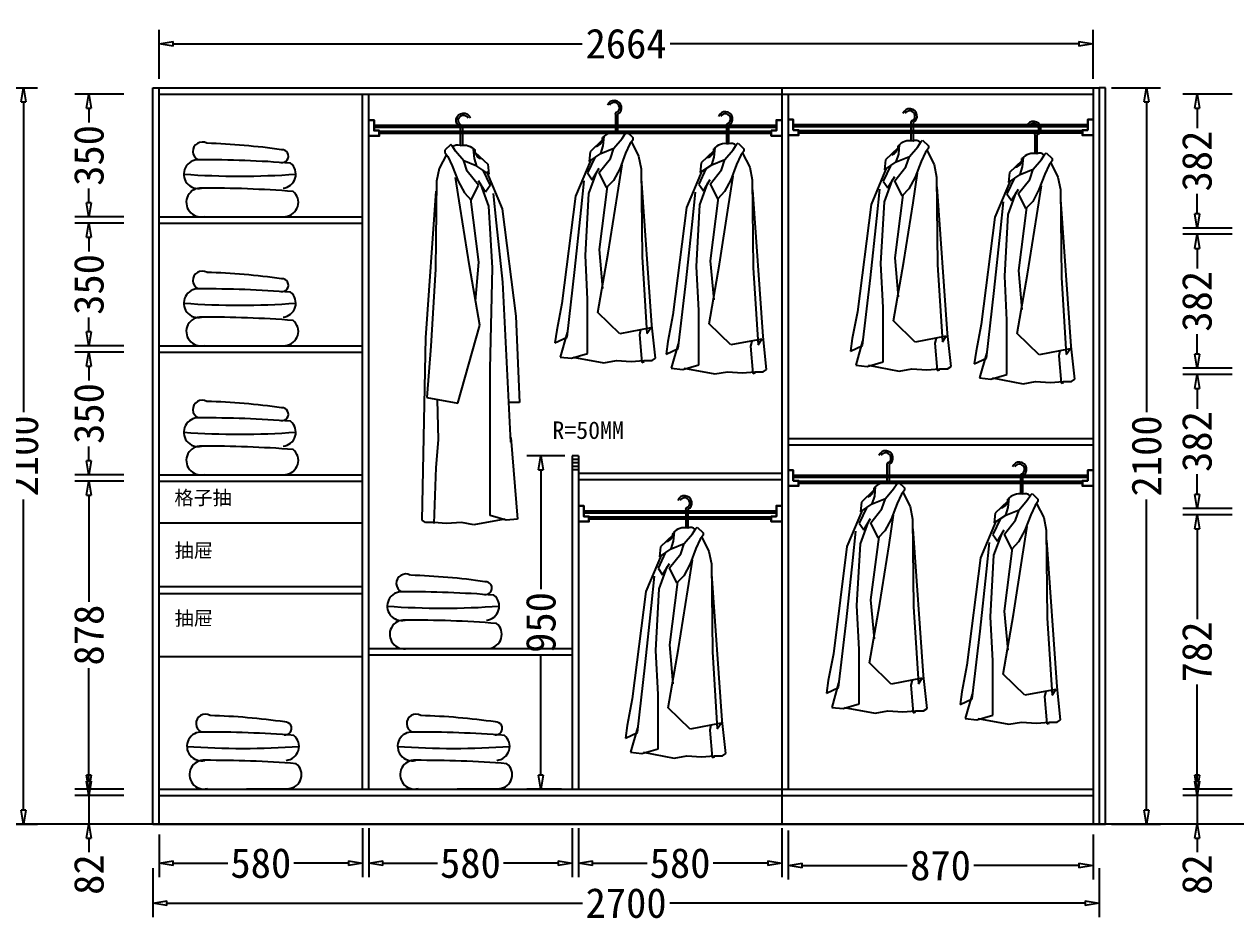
# Model space of a CAD drawing. Header units: millimetres. Extents: x 304407 to 361076, y -1262425 to -1203358.
# Drawn here: x 312263 to 315719, y -1245806 to -1243244 of the extents above; entities that cross this region are included whole.
import ezdxf

# ---------------------------------------------------------------- set-up
doc = ezdxf.new("R2010")
doc.units = ezdxf.units.MM
doc.header["$LTSCALE"] = 20
doc.layers.get('Defpoints').update_dxf_attribs({"color": 250})
for name, color, linetype in [('8', 8, 'Continuous'), ('LAYER10', 11, 'Continuous'), ('LAYER8', 11, 'Continuous'), ('图层3', 4, 'Continuous'), ('墙体', 40, 'Continuous')]:
    doc.layers.add(name, color=color, linetype=linetype)
doc.styles.get("Standard").update_dxf_attribs({"font": 'SimSun.ttf', "height": 85})
doc.styles.add('text', font='SimSun.ttf', dxfattribs={"height": 85})
doc.dimstyles.new('周文晶', dxfattribs={"dimtxt": 70, "dimasz": 40, "dimexe": 40, "dimexo": 30, "dimgap": 10, "dimtad": 0, "dimdec": 0, "dimtxsty": 'Standard', "dimblk": 'CLOSEDBLANK', "dimcen": 200, "dimclrd": 256, "dimclre": 256, "dimadec": 0, "dimazin": 0, "dimtfac": 1, "dimtdec": 0, "dimtmove": 0, "dimatfit": 3, "dimldrblk": 'CLOSEDBLANK', "dimfxl": 100, "dimfxlon": 1, "dimarcsym": 0})

# ---------------------------------------------------------------- blocks, each defined once
blk = doc.blocks.new('_ClosedBlank')
at = {"color": 0, "linetype": 'ByBlock', "lineweight": -2}
for p, q in [((-1, 0.167), (0, 0)), ((-1, 0.167), (-1, -0.167)), ((0, 0), (-1, -0.167))]:
    blk.add_line(p, q, dxfattribs=at)
blk = doc.blocks.new('*D1785')
at = {"lineweight": -2, "transparency": 16777216}
for p, q in [((312160.9, -1243424.8), (312300.9, -1243424.8)), ((312260.9, -1243464.8), (312260.9, -1244350)), ((312260.9, -1245484.8), (312260.9, -1244599.5)), ((312160.9, -1245524.8), (312300.9, -1245524.8))]:
    blk.add_line(p, q, dxfattribs=at)
at = {"layer": 'Defpoints', "color": 0, "transparency": 16777216}
for p in [(312126, -1243424.8), (312260.9, -1243424.8), (312126, -1245524.8)]:
    blk.add_point(p, dxfattribs=at)
at = {"lineweight": -2, "transparency": 16777216, "xscale": 40, "yscale": 40, "zscale": 40}
for p, rotation in [((312260.9, -1243424.8), 90), ((312260.9, -1245524.8), 270)]:
    blk.add_blockref('_ClosedBlank', p, dxfattribs=dict(at, rotation=rotation))
at = {"color": 0, "transparency": 16777216, "insert": (312260.9, -1244474.8), "char_height": 85, "attachment_point": 5, "rotation": 90}
blk.add_mtext('2100', dxfattribs=at)
blk = doc.blocks.new('*D1794')
at = {"lineweight": -2, "transparency": 16777216}
for p, q in [((315608.7, -1245402.8), (315608.7, -1245362.8)), ((315708.7, -1245442.8), (315568.7, -1245442.8)), ((315608.7, -1245442.8), (315608.7, -1245524.8)), ((315708.7, -1245524.8), (315568.7, -1245524.8)), ((315608.7, -1245564.8), (315608.7, -1245604.8))]:
    blk.add_line(p, q, dxfattribs=at)
at = {"layer": 'Defpoints', "color": 0, "transparency": 16777216}
for p in [(315608.7, -1245442.8), (315808.9, -1245442.8), (315790.9, -1245524.8)]:
    blk.add_point(p, dxfattribs=at)
at = {"lineweight": -2, "transparency": 16777216, "xscale": 40, "yscale": 40, "zscale": 40}
for p, rotation in [((315608.7, -1245442.8), 270), ((315608.7, -1245524.8), 90)]:
    blk.add_blockref('_ClosedBlank', p, dxfattribs=dict(at, rotation=rotation))
at = {"color": 0, "transparency": 16777216, "insert": (315608.7, -1245668.8), "char_height": 85, "attachment_point": 5, "rotation": 90}
blk.add_mtext('82', dxfattribs=at)
blk = doc.blocks.new('*D1795')
at = {"lineweight": -2, "transparency": 16777216}
for p, q in [((315708.7, -1244642.8), (315568.7, -1244642.8)), ((315608.7, -1244682.8), (315608.7, -1244940.7)), ((315608.7, -1245384.8), (315608.7, -1245126.9)), ((315708.7, -1245424.8), (315568.7, -1245424.8))]:
    blk.add_line(p, q, dxfattribs=at)
at = {"layer": 'Defpoints', "color": 0, "transparency": 16777216}
for p in [(315608.7, -1244642.8), (315808.9, -1244642.8), (315808.9, -1245424.8)]:
    blk.add_point(p, dxfattribs=at)
at = {"lineweight": -2, "transparency": 16777216, "xscale": 40, "yscale": 40, "zscale": 40}
for p, rotation in [((315608.7, -1244642.8), 90), ((315608.7, -1245424.8), 270)]:
    blk.add_blockref('_ClosedBlank', p, dxfattribs=dict(at, rotation=rotation))
at = {"color": 0, "transparency": 16777216, "insert": (315608.7, -1245033.8), "char_height": 85, "attachment_point": 5, "rotation": 90}
blk.add_mtext('782', dxfattribs=at)
blk = doc.blocks.new('*D1796')
at = {"lineweight": -2, "transparency": 16777216}
for p, q in [((315708.7, -1244242.8), (315568.7, -1244242.8)), ((315608.7, -1244282.8), (315608.7, -1244340.4)), ((315608.7, -1244584.8), (315608.7, -1244527.1)), ((315708.7, -1244624.8), (315568.7, -1244624.8))]:
    blk.add_line(p, q, dxfattribs=at)
at = {"layer": 'Defpoints', "color": 0, "transparency": 16777216}
for p in [(315608.7, -1244242.8), (315808.9, -1244242.8), (315808.9, -1244624.8)]:
    blk.add_point(p, dxfattribs=at)
at = {"lineweight": -2, "transparency": 16777216, "xscale": 40, "yscale": 40, "zscale": 40}
for p, rotation in [((315608.7, -1244242.8), 90), ((315608.7, -1244624.8), 270)]:
    blk.add_blockref('_ClosedBlank', p, dxfattribs=dict(at, rotation=rotation))
at = {"color": 0, "transparency": 16777216, "insert": (315608.7, -1244433.8), "char_height": 85, "attachment_point": 5, "rotation": 90}
blk.add_mtext('382', dxfattribs=at)
blk = doc.blocks.new('*D1797')
at = {"lineweight": -2, "transparency": 16777216}
for p, q in [((315708.7, -1243842.8), (315568.7, -1243842.8)), ((315608.7, -1243882.8), (315608.7, -1243940.4)), ((315608.7, -1244184.8), (315608.7, -1244127.1)), ((315708.7, -1244224.8), (315568.7, -1244224.8))]:
    blk.add_line(p, q, dxfattribs=at)
at = {"layer": 'Defpoints', "color": 0, "transparency": 16777216}
for p in [(315608.7, -1243842.8), (315808.9, -1243842.8), (315808.9, -1244224.8)]:
    blk.add_point(p, dxfattribs=at)
at = {"lineweight": -2, "transparency": 16777216, "xscale": 40, "yscale": 40, "zscale": 40}
for p, rotation in [((315608.7, -1243842.8), 90), ((315608.7, -1244224.8), 270)]:
    blk.add_blockref('_ClosedBlank', p, dxfattribs=dict(at, rotation=rotation))
at = {"color": 0, "transparency": 16777216, "insert": (315608.7, -1244033.8), "char_height": 85, "attachment_point": 5, "rotation": 90}
blk.add_mtext('382', dxfattribs=at)
blk = doc.blocks.new('*D1798')
at = {"lineweight": -2, "transparency": 16777216}
for p, q in [((315708.7, -1243442.8), (315568.7, -1243442.8)), ((315608.7, -1243482.8), (315608.7, -1243540.4)), ((315608.7, -1243784.8), (315608.7, -1243727.1)), ((315708.7, -1243824.8), (315568.7, -1243824.8))]:
    blk.add_line(p, q, dxfattribs=at)
at = {"layer": 'Defpoints', "color": 0, "transparency": 16777216}
for p in [(315608.7, -1243442.8), (315808.9, -1243442.8), (315808.9, -1243824.8)]:
    blk.add_point(p, dxfattribs=at)
at = {"lineweight": -2, "transparency": 16777216, "xscale": 40, "yscale": 40, "zscale": 40}
for p, rotation in [((315608.7, -1243442.8), 90), ((315608.7, -1243824.8), 270)]:
    blk.add_blockref('_ClosedBlank', p, dxfattribs=dict(at, rotation=rotation))
at = {"color": 0, "transparency": 16777216, "insert": (315608.7, -1243633.8), "char_height": 85, "attachment_point": 5, "rotation": 90}
blk.add_mtext('382', dxfattribs=at)
blk = doc.blocks.new('*D1813')
at = {"lineweight": -2, "transparency": 16777216}
for p, q in [((313228, -1245536.3), (313228, -1245676.3)), ((312648, -1245554.8), (312648, -1245676.3)), ((312688, -1245636.3), (312843.9, -1245636.3)), ((313188, -1245636.3), (313032, -1245636.3))]:
    blk.add_line(p, q, dxfattribs=at)
at = {"layer": 'Defpoints', "color": 0, "transparency": 16777216}
for p in [(313228, -1245424.8), (312648, -1245524.8), (313228, -1245636.3)]:
    blk.add_point(p, dxfattribs=at)
at = {"lineweight": -2, "transparency": 16777216, "xscale": 40, "yscale": 40, "zscale": 40, "rotation": 180}
blk.add_blockref('_ClosedBlank', (312648, -1245636.3), dxfattribs=at)
at = {"lineweight": -2, "transparency": 16777216, "xscale": 40, "yscale": 40, "zscale": 40}
blk.add_blockref('_ClosedBlank', (313228, -1245636.3), dxfattribs=at)
at = {"color": 0, "transparency": 16777216, "insert": (312938, -1245636.3), "char_height": 85, "attachment_point": 5}
blk.add_mtext('580', dxfattribs=at)
blk = doc.blocks.new('*D1814')
at = {"lineweight": -2, "transparency": 16777216}
for p, q in [((313844, -1245536.3), (313844, -1245676.3)), ((314424, -1245536.3), (314424, -1245676.3)), ((313884, -1245636.3), (314039.9, -1245636.3)), ((314384, -1245636.3), (314228, -1245636.3))]:
    blk.add_line(p, q, dxfattribs=at)
at = {"layer": 'Defpoints', "color": 0, "transparency": 16777216}
for p in [(313844, -1245424.8), (314424, -1245424.8), (314424, -1245636.3)]:
    blk.add_point(p, dxfattribs=at)
at = {"lineweight": -2, "transparency": 16777216, "xscale": 40, "yscale": 40, "zscale": 40, "rotation": 180}
blk.add_blockref('_ClosedBlank', (313844, -1245636.3), dxfattribs=at)
at = {"lineweight": -2, "transparency": 16777216, "xscale": 40, "yscale": 40, "zscale": 40}
blk.add_blockref('_ClosedBlank', (314424, -1245636.3), dxfattribs=at)
at = {"color": 0, "transparency": 16777216, "insert": (314134, -1245636.3), "char_height": 85, "attachment_point": 5}
blk.add_mtext('580', dxfattribs=at)
blk = doc.blocks.new('*D1815')
at = {"lineweight": -2, "transparency": 16777216}
for p, q in [((312648, -1243399.4), (312648, -1243259.4)), ((315312, -1243399.4), (315312, -1243259.4)), ((312688, -1243299.4), (313854.3, -1243299.4)), ((315272, -1243299.4), (314105.7, -1243299.4))]:
    blk.add_line(p, q, dxfattribs=at)
at = {"layer": 'Defpoints', "color": 0, "transparency": 16777216}
for p in [(315312, -1243299.4), (312648, -1243442.8), (315312, -1243442.8)]:
    blk.add_point(p, dxfattribs=at)
at = {"lineweight": -2, "transparency": 16777216, "xscale": 40, "yscale": 40, "zscale": 40, "rotation": 180}
blk.add_blockref('_ClosedBlank', (312648, -1243299.4), dxfattribs=at)
at = {"lineweight": -2, "transparency": 16777216, "xscale": 40, "yscale": 40, "zscale": 40}
blk.add_blockref('_ClosedBlank', (315312, -1243299.4), dxfattribs=at)
at = {"color": 0, "transparency": 16777216, "insert": (313980, -1243299.4), "char_height": 85, "attachment_point": 5}
blk.add_mtext('2664', dxfattribs=at)
blk = doc.blocks.new('*D1816')
at = {"lineweight": -2, "transparency": 16777216}
for p, q in [((312630, -1245650.4), (312630, -1245790.4)), ((315330, -1245650.4), (315330, -1245790.4)), ((312670, -1245750.4), (313855.2, -1245750.4)), ((315290, -1245750.4), (314104.7, -1245750.4))]:
    blk.add_line(p, q, dxfattribs=at)
at = {"layer": 'Defpoints', "color": 0, "transparency": 16777216}
for p in [(312630, -1245524.8), (315330, -1245524.8), (315330, -1245750.4)]:
    blk.add_point(p, dxfattribs=at)
at = {"lineweight": -2, "transparency": 16777216, "xscale": 40, "yscale": 40, "zscale": 40, "rotation": 180}
blk.add_blockref('_ClosedBlank', (312630, -1245750.4), dxfattribs=at)
at = {"lineweight": -2, "transparency": 16777216, "xscale": 40, "yscale": 40, "zscale": 40}
blk.add_blockref('_ClosedBlank', (315330, -1245750.4), dxfattribs=at)
at = {"color": 0, "transparency": 16777216, "insert": (313980, -1245750.4), "char_height": 85, "attachment_point": 5}
blk.add_mtext('2700', dxfattribs=at)
blk = doc.blocks.new('*D1817')
at = {"lineweight": -2, "transparency": 16777216}
for p, q in [((312447.7, -1245402.8), (312447.7, -1245362.8)), ((312547.7, -1245442.8), (312407.7, -1245442.8)), ((312447.7, -1245442.8), (312447.7, -1245524.8)), ((312547.7, -1245524.8), (312407.7, -1245524.8)), ((312447.7, -1245564.8), (312447.7, -1245604.8))]:
    blk.add_line(p, q, dxfattribs=at)
at = {"layer": 'Defpoints', "color": 0, "transparency": 16777216}
for p in [(312447.7, -1245442.8), (312648, -1245442.8), (312630, -1245524.8)]:
    blk.add_point(p, dxfattribs=at)
at = {"lineweight": -2, "transparency": 16777216, "xscale": 40, "yscale": 40, "zscale": 40}
for p, rotation in [((312447.7, -1245442.8), 270), ((312447.7, -1245524.8), 90)]:
    blk.add_blockref('_ClosedBlank', p, dxfattribs=dict(at, rotation=rotation))
at = {"color": 0, "transparency": 16777216, "insert": (312447.7, -1245668.8), "char_height": 85, "attachment_point": 5, "rotation": 90}
blk.add_mtext('82', dxfattribs=at)
blk = doc.blocks.new('*D1818')
at = {"lineweight": -2, "transparency": 16777216}
for p, q in [((312547.7, -1244546.8), (312407.7, -1244546.8)), ((312447.7, -1244586.8), (312447.7, -1244891.2)), ((312447.7, -1245384.8), (312447.7, -1245080.3)), ((312547.7, -1245424.8), (312407.7, -1245424.8))]:
    blk.add_line(p, q, dxfattribs=at)
at = {"layer": 'Defpoints', "color": 0, "transparency": 16777216}
for p in [(312447.7, -1244546.8), (312648, -1244546.8), (312648, -1245424.8)]:
    blk.add_point(p, dxfattribs=at)
at = {"lineweight": -2, "transparency": 16777216, "xscale": 40, "yscale": 40, "zscale": 40}
for p, rotation in [((312447.7, -1244546.8), 90), ((312447.7, -1245424.8), 270)]:
    blk.add_blockref('_ClosedBlank', p, dxfattribs=dict(at, rotation=rotation))
at = {"color": 0, "transparency": 16777216, "insert": (312447.7, -1244985.8), "char_height": 85, "attachment_point": 5, "rotation": 90}
blk.add_mtext('878', dxfattribs=at)
blk = doc.blocks.new('*D1819')
at = {"lineweight": -2, "transparency": 16777216}
for p, q in [((312547.7, -1244178.8), (312407.7, -1244178.8)), ((312447.7, -1244218.8), (312447.7, -1244259.7)), ((312447.7, -1244488.8), (312447.7, -1244447.8)), ((312547.7, -1244528.8), (312407.7, -1244528.8))]:
    blk.add_line(p, q, dxfattribs=at)
at = {"layer": 'Defpoints', "color": 0, "transparency": 16777216}
for p in [(312447.7, -1244178.8), (312648, -1244178.8), (312648, -1244528.8)]:
    blk.add_point(p, dxfattribs=at)
at = {"lineweight": -2, "transparency": 16777216, "xscale": 40, "yscale": 40, "zscale": 40}
for p, rotation in [((312447.7, -1244178.8), 90), ((312447.7, -1244528.8), 270)]:
    blk.add_blockref('_ClosedBlank', p, dxfattribs=dict(at, rotation=rotation))
at = {"color": 0, "transparency": 16777216, "insert": (312447.7, -1244353.8), "char_height": 85, "attachment_point": 5, "rotation": 90}
blk.add_mtext('350', dxfattribs=at)
blk = doc.blocks.new('*D1820')
at = {"lineweight": -2, "transparency": 16777216}
for p, q in [((312547.7, -1243810.8), (312407.7, -1243810.8)), ((312447.7, -1243850.8), (312447.7, -1243891.7)), ((312447.7, -1244120.8), (312447.7, -1244079.8)), ((312547.7, -1244160.8), (312407.7, -1244160.8))]:
    blk.add_line(p, q, dxfattribs=at)
at = {"layer": 'Defpoints', "color": 0, "transparency": 16777216}
for p in [(312447.7, -1243810.8), (312648, -1243810.8), (312648, -1244160.8)]:
    blk.add_point(p, dxfattribs=at)
at = {"lineweight": -2, "transparency": 16777216, "xscale": 40, "yscale": 40, "zscale": 40}
for p, rotation in [((312447.7, -1243810.8), 90), ((312447.7, -1244160.8), 270)]:
    blk.add_blockref('_ClosedBlank', p, dxfattribs=dict(at, rotation=rotation))
at = {"color": 0, "transparency": 16777216, "insert": (312447.7, -1243985.8), "char_height": 85, "attachment_point": 5, "rotation": 90}
blk.add_mtext('350', dxfattribs=at)
blk = doc.blocks.new('*D1821')
at = {"lineweight": -2, "transparency": 16777216}
for p, q in [((312547.7, -1243442.8), (312407.7, -1243442.8)), ((312447.7, -1243482.8), (312447.7, -1243523.7)), ((312447.7, -1243752.8), (312447.7, -1243711.8)), ((312547.7, -1243792.8), (312407.7, -1243792.8))]:
    blk.add_line(p, q, dxfattribs=at)
at = {"layer": 'Defpoints', "color": 0, "transparency": 16777216}
for p in [(312447.7, -1243442.8), (312648, -1243442.8), (312648, -1243792.8)]:
    blk.add_point(p, dxfattribs=at)
at = {"lineweight": -2, "transparency": 16777216, "xscale": 40, "yscale": 40, "zscale": 40}
for p, rotation in [((312447.7, -1243442.8), 90), ((312447.7, -1243792.8), 270)]:
    blk.add_blockref('_ClosedBlank', p, dxfattribs=dict(at, rotation=rotation))
at = {"color": 0, "transparency": 16777216, "insert": (312447.7, -1243617.8), "char_height": 85, "attachment_point": 5, "rotation": 90}
blk.add_mtext('350', dxfattribs=at)
blk = doc.blocks.new('*D1822')
at = {"lineweight": -2, "transparency": 16777216}
for p, q in [((315364.8, -1243424.8), (315504.8, -1243424.8)), ((315464.8, -1243464.8), (315464.8, -1244350)), ((315464.8, -1245484.8), (315464.8, -1244599.5)), ((315364.8, -1245524.8), (315504.8, -1245524.8))]:
    blk.add_line(p, q, dxfattribs=at)
at = {"layer": 'Defpoints', "color": 0, "transparency": 16777216}
for p in [(315330, -1243424.8), (315464.8, -1243424.8), (315330, -1245524.8)]:
    blk.add_point(p, dxfattribs=at)
at = {"lineweight": -2, "transparency": 16777216, "xscale": 40, "yscale": 40, "zscale": 40}
for p, rotation in [((315464.8, -1243424.8), 90), ((315464.8, -1245524.8), 270)]:
    blk.add_blockref('_ClosedBlank', p, dxfattribs=dict(at, rotation=rotation))
at = {"color": 0, "transparency": 16777216, "insert": (315464.8, -1244474.8), "char_height": 85, "attachment_point": 5, "rotation": 90}
blk.add_mtext('2100', dxfattribs=at)
blk = doc.blocks.new('*D1823')
at = {"lineweight": -2, "transparency": 16777216}
for p, q in [((314442, -1245543), (314442, -1245683)), ((315312, -1245554.8), (315312, -1245683)), ((314482, -1245643), (314782, -1245643)), ((315272, -1245643), (314972, -1245643))]:
    blk.add_line(p, q, dxfattribs=at)
at = {"layer": 'Defpoints', "color": 0, "transparency": 16777216}
for p in [(314442, -1245424.8), (315312, -1245524.8), (315312, -1245643)]:
    blk.add_point(p, dxfattribs=at)
at = {"lineweight": -2, "transparency": 16777216, "xscale": 40, "yscale": 40, "zscale": 40, "rotation": 180}
blk.add_blockref('_ClosedBlank', (314442, -1245643), dxfattribs=at)
at = {"lineweight": -2, "transparency": 16777216, "xscale": 40, "yscale": 40, "zscale": 40}
blk.add_blockref('_ClosedBlank', (315312, -1245643), dxfattribs=at)
at = {"color": 0, "transparency": 16777216, "insert": (314877, -1245643), "char_height": 85, "attachment_point": 5}
blk.add_mtext('870', dxfattribs=at)
blk = doc.blocks.new('*D1824')
at = {"lineweight": -2, "transparency": 16777216}
for p, q in [((313805, -1244474.8), (313697, -1244474.8)), ((313737, -1244514.8), (313737, -1244854.8)), ((313737, -1245384.8), (313737, -1245044.8)), ((313796, -1245424.8), (313697, -1245424.8))]:
    blk.add_line(p, q, dxfattribs=at)
at = {"layer": 'Defpoints', "color": 0, "transparency": 16777216}
for p in [(313835, -1244474.8), (313737, -1245424.8), (313826, -1245424.8)]:
    blk.add_point(p, dxfattribs=at)
at = {"lineweight": -2, "transparency": 16777216, "xscale": 40, "yscale": 40, "zscale": 40}
for p, rotation in [((313737, -1244474.8), 90), ((313737, -1245424.8), 270)]:
    blk.add_blockref('_ClosedBlank', p, dxfattribs=dict(at, rotation=rotation))
at = {"color": 0, "transparency": 16777216, "insert": (313737, -1244949.8), "char_height": 85, "attachment_point": 5, "rotation": 90}
blk.add_mtext('950', dxfattribs=at)
blk = doc.blocks.new('*D1825')
at = {"lineweight": -2, "transparency": 16777216}
for p, q in [((313246, -1245536.3), (313246, -1245676.3)), ((313826, -1245536.3), (313826, -1245676.3)), ((313286, -1245636.3), (313441.9, -1245636.3)), ((313786, -1245636.3), (313630, -1245636.3))]:
    blk.add_line(p, q, dxfattribs=at)
at = {"layer": 'Defpoints', "color": 0, "transparency": 16777216}
for p in [(313246, -1245424.8), (313826, -1245424.8), (313246, -1245636.3)]:
    blk.add_point(p, dxfattribs=at)
at = {"lineweight": -2, "transparency": 16777216, "xscale": 40, "yscale": 40, "zscale": 40, "rotation": 180}
blk.add_blockref('_ClosedBlank', (313246, -1245636.3), dxfattribs=at)
at = {"lineweight": -2, "transparency": 16777216, "xscale": 40, "yscale": 40, "zscale": 40}
blk.add_blockref('_ClosedBlank', (313826, -1245636.3), dxfattribs=at)
at = {"color": 0, "transparency": 16777216, "insert": (313536, -1245636.3), "char_height": 85, "attachment_point": 5}
blk.add_mtext('580', dxfattribs=at)
blk = doc.blocks.new('A$C1C5764E0')
at = {"layer": '8'}
for p, q in [((172.3, 708.4), (172.3, 657.4)), ((178.3, 708.4), (178.3, 657.4)), ((201.2, 654.6), (205.3, 658.7)), ((205.3, 658.7), (222, 642.1)), ((135.3, 635.3), (99.9, 601.9)), ((137.4, 618.5), (140.1, 644.9)), ((167.9, 611.6), (191.5, 639.3)), ((191.5, 639.3), (201.2, 654.6)), ((213.6, 624.1), (201.2, 597.8)), ((222, 635.2), (213.6, 624.1)), ((217.8, 629.6), (238.6, 589.4)), ((222, 642.1), (222, 635.2)), ((99.9, 601.9), (97.1, 574.2)), ((97.1, 574.2), (130.4, 596.4)), ((130.4, 596.4), (137.4, 618.5)), ((130.4, 596.4), (167.9, 611.6)), ((158.2, 582.5), (167.9, 611.6)), ((201.2, 597.8), (184.5, 553.4)), ((238.6, 589.4), (245.5, 553.4)), ((103, 580.9), (58.4, 475.1)), ((113.7, 585.2), (93.2, 541.7)), ((106.3, 522.1), (125.9, 554.7)), ((126.3, 542.3), (158.2, 582.5)), ((184.5, 553.4), (166.5, 520.1)), ((178.3, 479.5), (191.3, 564.6)), ((245.5, 553.4), (248.3, 302.5)), ((75, 435), (83.4, 518.8)), ((93.2, 541.7), (106.3, 522.1)), ((96.5, 482.8), (119.4, 544.9)), ((147.1, 499.3), (126.3, 542.3)), ((166.5, 520.1), (147.1, 499.3)), ((276.4, 106.8), (247, 525.3)), ((148.8, 502.4), (125.9, 322.6)), ((58.4, 475.1), (19.5, 168.8)), ((86.6, 306.3), (96.5, 482.8)), ((152.1, 312.8), (178.3, 479.5)), ((57, 265.8), (75, 435)), ((122.6, 142.8), (152.1, 312.8)), ((125.9, 322.6), (135.7, 211.4)), ((93.2, 180.9), (86.6, 306.3)), ((248.3, 302.5), (262.2, 83.5)), ((34.3, 73.1), (57, 265.8)), ((93.2, 26.2), (93.2, 180.9)), ((19.5, 168.8), (4.8, 92.7)), ((184.8, 82.8), (122.6, 142.8)), ((286.7, 13.1), (276.4, 106.8)), ((4.8, 92.7), (0, 56.7)), ((0, 56.7), (34.3, 73.1)), ((34.3, 86.2), (14.7, 16.3)), ((273.1, 99.1), (184.8, 82.8)), ((244.2, 93.8), (240.9, 79.6)), ((240.9, 79.6), (247.4, 1.1)), ((262.2, 83.5), (273.1, 99.1)), ((14.7, 16.3), (47.4, 13.1)), ((47.4, 13.1), (93.2, 26.2)), ((50.7, 16.3), (139, 0)), ((139, 0), (175, 6.5)), ((175, 6.5), (217.5, 3.3)), ((217.5, 3.3), (253.5, 6.5)), ((247.4, 1.1), (254, 3.3)), ((253.5, 6.5), (276.9, 6.5)), ((276.9, 6.5), (286.7, 13.1))]:
    blk.add_line(p, q, dxfattribs=at)
for centre, radius, start, end in [((168.9, 727.1), 20.9, 296.6338, 159.5285), ((168.9, 727.1), 14.9, 296.6338, 150.6175), ((175.9, 709.9), 3.91, 94.6712, 201.9626), ((168.9, 613.1), 43.9, 77.6993, 138.5966), ((186.2, 639.8), 18, 42.48, 116.3392), ((110.9, 641.2), 25.1, 286.2636, 2.0248)]:
    blk.add_arc(centre, radius, start, end, dxfattribs=at)
blk = doc.blocks.new('A$C4F477F88')
at = {"layer": 'LAYER10'}
blk.add_blockref('A$C1C5764E0', (0, 0), dxfattribs=at)
blk = doc.blocks.new('A$C5E603B19')
at = {"layer": 'LAYER8'}
blk.add_blockref('A$C4F477F88', (0, 0), dxfattribs=at)
blk = doc.blocks.new('A$C1B0A679D')
at = {"layer": '图层3'}
blk.add_blockref('A$C5E603B19', (0, 0), dxfattribs=at)
blk = doc.blocks.new('A$C52EB379C')
at = {"layer": '8'}
for p, q in [((163.3, 1134.6), (163.3, 1083.5)), ((169.3, 1134.6), (169.3, 1083.5)), ((182.5, 1065.5), (192.3, 1080.7)), ((192.3, 1080.7), (196.4, 1084.9)), ((196.4, 1084.9), (213.1, 1068.3)), ((126.4, 1061.5), (91, 1028.1)), ((121.5, 1022.5), (128.4, 1044.7)), ((121.5, 1022.5), (159, 1037.8)), ((128.4, 1044.7), (131.2, 1071)), ((149.3, 1008.7), (159, 1037.8)), ((159, 1037.8), (182.5, 1065.5)), ((204.7, 1050.2), (192.3, 1023.9)), ((213.1, 1061.3), (204.7, 1050.2)), ((208.9, 1055.8), (229.7, 1015.6)), ((213.1, 1068.3), (213.1, 1061.3)), ((94.1, 1007.1), (49.5, 901.3)), ((104.8, 1011.4), (84.3, 967.8)), ((91, 1028.1), (88.2, 1000.3)), ((88.2, 1000.3), (121.5, 1022.5)), ((117.4, 968.5), (149.3, 1008.7)), ((192.3, 1023.9), (175.6, 979.5)), ((229.7, 1015.6), (236.6, 979.5)), ((84.3, 967.8), (97.4, 948.2)), ((87.6, 909), (110.5, 971.1)), ((97.4, 948.2), (117, 980.9)), ((138.2, 925.5), (117.4, 968.5)), ((175.6, 979.5), (157.6, 946.3)), ((169.3, 905.7), (182.4, 990.7)), ((236.6, 979.5), (239.4, 728.7)), ((66.1, 861.1), (74.5, 944.9)), ((157.6, 946.3), (138.2, 925.5)), ((267.5, 533), (238.1, 951.5)), ((49.5, 901.3), (10.6, 595)), ((77.7, 732.4), (87.6, 909)), ((139.9, 928.6), (117, 748.8)), ((143.2, 738.9), (169.3, 905.7)), ((48.1, 692), (66.1, 861.1)), ((84.3, 444.7), (77.7, 732.4)), ((113.7, 568.9), (143.2, 738.9)), ((117, 748.8), (126.8, 637.6)), ((239.4, 728.7), (253.3, 509.7)), ((25.4, 235.4), (48.1, 692)), ((10.6, 595), (0, 349)), ((175.9, 346.6), (113.7, 568.9)), ((277.8, 13.1), (267.5, 533)), ((253.3, 509.7), (264.2, 362.9)), ((84.3, 26.2), (84.3, 444.7)), ((0, 349), (31, 349)), ((264.2, 362.9), (175.9, 346.6)), ((235.3, 357.6), (232, 242)), ((25.4, 248.5), (5.8, 16.3)), ((232, 242), (238.5, 163.5)), ((238.5, 163.5), (245.1, 3.3)), ((5.8, 16.3), (38.5, 13.1)), ((38.5, 13.1), (84.3, 26.2)), ((41.7, 16.3), (130.1, 0)), ((130.1, 0), (166.1, 6.5)), ((166.1, 6.5), (208.6, 3.3)), ((208.6, 3.3), (244.6, 6.5)), ((244.6, 6.5), (268, 6.5)), ((268, 6.5), (277.8, 13.1))]:
    blk.add_line(p, q, dxfattribs=at)
for centre, radius, start, end in [((160, 1153.2), 20.9, 296.6338, 159.5285), ((160, 1153.2), 14.9, 296.6338, 150.6175), ((167, 1136), 3.91, 94.6712, 201.9626), ((160, 1039.2), 43.9, 77.6993, 138.5966), ((177.3, 1066), 18, 42.48, 116.3392), ((102, 1067.4), 25.1, 286.2636, 2.0248)]:
    blk.add_arc(centre, radius, start, end, dxfattribs=at)
blk = doc.blocks.new('A$C05785CA5')
at = {"layer": 'LAYER10'}
blk.add_blockref('A$C52EB379C', (0, 0), dxfattribs=at)
blk = doc.blocks.new('A$C100967EE')
at = {"layer": 'LAYER10'}
blk.add_blockref('A$C05785CA5', (0, 0), dxfattribs=at)
blk = doc.blocks.new('A$C65D30603')
at = {"layer": 'LAYER8'}
blk.add_blockref('A$C100967EE', (0, 0), dxfattribs=at)
blk = doc.blocks.new('A$C50CE712E')
at = {"layer": '图层3'}
blk.add_blockref('A$C65D30603', (0, 0), dxfattribs=at)
blk = doc.blocks.new('A$C11F00F61')
at = {"color": 8}
blk.add_line((48.2, 0), (290.3, 1.2), dxfattribs=at)
at = {"layer": '墙体', "color": 8}
for centre, radius, start, end in [((52.6, 186.6), 26.7, 59.8021, 244.0801), ((9.8, -1698.7), 1909.1, 81.8981, 88.3112), ((280.3, 173), 18.4, 260.1551, 94.4157), ((41, 121.6), 41, 86.0834, 284.0988), ((53.8, -3125.6), 3288.1, 85.6244, 90.1755), ((279.7, 121.7), 40, 274.9406, 51.3165), ((159.2, 2329.1), 2213.2, 265.8756, 274.159), ((48.2, 41), 41, 86.0834, 284.0988), ((61, -3206.2), 3288.1, 85.6244, 90.1755), ((286.9, 41.1), 40, 274.9406, 51.3165)]:
    blk.add_arc(centre, radius, start, end, dxfattribs=at)

msp = doc.modelspace()

# ---------------------------------------------------------------- linework, layer by layer
for p, q in [((312630, -1245524.8), (312630, -1243424.8)), ((312630, -1243424.8), (315330, -1243424.8)), ((312648, -1245524.8), (312648, -1243424.8)), ((312648, -1243442.8), (315312, -1243442.8)), ((313228, -1245424.8), (313228, -1243442.8)), ((313246, -1245424.8), (313246, -1243442.8)), ((314424, -1243424.8), (314424, -1245524.8)), ((314442, -1243442.8), (314442, -1245424.8)), ((315312, -1243424.8), (315312, -1245524.8)), ((315330, -1243424.8), (315330, -1245524.8)), ((315348, -1243424.8), (315330, -1243424.8)), ((315348, -1245524.8), (315348, -1243424.8)), ((312648, -1243792.8), (313228, -1243792.8)), ((312648, -1243810.8), (313228, -1243810.8)), ((312648, -1244160.8), (313228, -1244160.8)), ((312648, -1244178.8), (313228, -1244178.8)), ((314442, -1244424.8), (315312, -1244424.8)), ((314442, -1244442.8), (315312, -1244442.8)), ((313826, -1244474.8), (313826, -1245424.8)), ((313844, -1244474.8), (313826, -1244474.8)), ((313844, -1244474.8), (313844, -1245424.8)), ((313844, -1244484.8), (313826, -1244484.8)), ((313844, -1244494.8), (313826, -1244494.8)), ((313844, -1244504.8), (313826, -1244504.8)), ((312648, -1244528.8), (313228, -1244528.8)), ((312648, -1244546.8), (313228, -1244546.8)), ((313844, -1244514.8), (313826, -1244514.8)), ((314424, -1244524.8), (313844, -1244524.8)), ((314424, -1244542.8), (313844, -1244542.8)), ((313228, -1244666.8), (312648, -1244666.8)), ((312648, -1244846.8), (313228, -1244846.8)), ((312648, -1244866.8), (313228, -1244866.8)), ((313826, -1245024.8), (313246, -1245024.8)), ((312648, -1245046.8), (313228, -1245046.8)), ((313826, -1245042.8), (313246, -1245042.8)), ((312648, -1245424.8), (315312, -1245424.8)), ((312648, -1245442.8), (315312, -1245442.8)), ((314442, -1245424.8), (315212, -1245424.8)), ((312630, -1245524.8), (315330, -1245524.8)), ((315330, -1245524.8), (315348, -1245524.8))]:
    msp.add_line(p, q)
at = {"color": 8}
msp.add_line((361075.9, -1245524.8), (304407.4, -1245524.8), dxfattribs=at)
msp.add_line((361075.9, -1245524.8), (304407.4, -1245524.8), dxfattribs=at)
at = {"lineweight": 30}
for points in [[(313246, -1243517.1), (313261, -1243517.1), (313261, -1243547.1), (313276, -1243547.1), (313276, -1243562.1), (313246, -1243562.1)], [(314409, -1243532.1), (313261, -1243532.1)], [(314409, -1243536.7), (313261, -1243536.7)], [(314424, -1243517.1), (314409, -1243517.1), (314409, -1243547.1), (314394, -1243547.1), (314394, -1243562.1), (314424, -1243562.1)], [(314442, -1243515.4), (314457, -1243515.4), (314457, -1243545.4), (314472, -1243545.4), (314472, -1243560.4), (314442, -1243560.4)], [(315297, -1243530.4), (314457, -1243530.4)], [(315297, -1243535), (314457, -1243535)], [(315312, -1243515.4), (315297, -1243515.4), (315297, -1243545.4), (315282, -1243545.4), (315282, -1243560.4), (315312, -1243560.4)], [(314394, -1243549.1), (313276, -1243549.1)], [(314394, -1243554.6), (313276, -1243554.6)], [(315282, -1243547.5), (314472, -1243547.5)], [(315282, -1243552.9), (314472, -1243552.9)], [(314442, -1244515.4), (314457, -1244515.4), (314457, -1244545.4), (314472, -1244545.4), (314472, -1244560.4), (314442, -1244560.4)], [(315297, -1244530.4), (314457, -1244530.4)], [(315297, -1244535), (314457, -1244535)], [(315282, -1244547.5), (314472, -1244547.5)], [(315312, -1244515.4), (315297, -1244515.4), (315297, -1244545.4), (315282, -1244545.4), (315282, -1244560.4), (315312, -1244560.4)], [(315282, -1244552.9), (314472, -1244552.9)], [(313844, -1244617.1), (313859, -1244617.1), (313859, -1244647.1), (313874, -1244647.1), (313874, -1244662.1), (313844, -1244662.1)], [(314424, -1244617.1), (314409, -1244617.1), (314409, -1244647.1), (314394, -1244647.1), (314394, -1244662.1), (314424, -1244662.1)], [(314409, -1244632.1), (313859, -1244632.1)], [(314409, -1244636.7), (313859, -1244636.7)], [(314394, -1244649.1), (313874, -1244649.1)], [(314394, -1244654.6), (313874, -1244654.6)]]:
    msp.add_lwpolyline(points, dxfattribs=at)

# ---------------------------------------------------------------- block references
for name, p in [('A$C1B0A679D', (313777.2, -1244209)), ('A$C1B0A679D', (314094.2, -1244241.1)), ('A$C1B0A679D', (314620.3, -1244232.7)), ('A$C1B0A679D', (314973.4, -1244268.8)), ('A$C11F00F61', (312718.2, -1243792.8)), ('A$C11F00F61', (312718.2, -1244160.8)), ('A$C11F00F61', (312718.2, -1244528.8)), ('A$C1B0A679D', (314551.8, -1245208.1)), ('A$C1B0A679D', (314933, -1245240.2)), ('A$C1B0A679D', (313977.9, -1245336.4)), ('A$C11F00F61', (313298.5, -1245024.8)), ('A$C11F00F61', (312727.3, -1245424.8)), ('A$C11F00F61', (313328.3, -1245424.8))]:
    msp.add_blockref(name, p)
at = {"xscale": -1}
msp.add_blockref('A$C50CE712E', (313676.2, -1244671.1), dxfattribs=at)

# ---------------------------------------------------------------- texts
at = {"attachment_point": 1, "style": 'text'}
for s, insert, char_height, width in [('R=50MM', (313769.8, -1244376.3), 50, 424.038), ('格子抽', (312691.6, -1244573.9), 40, 305.609), ('抽屉', (312692.3, -1244724.4), 40, 305.609), ('抽屉', (312692.3, -1244917.8), 40, 305.609)]:
    msp.add_mtext(s, dxfattribs=dict(at, insert=insert, char_height=char_height, width=width))

# ---------------------------------------------------------------- dimensions: what is measured, and where the dimension line sits
for base, p1, p2, picture, middle in [((315312, -1243299.4), (312648, -1243442.8), (315312, -1243442.8), '*D1815', (313980, -1243299.4)), ((313228, -1245636.3), (312648, -1245524.8), (313228, -1245424.8), '*D1813', (312938, -1245636.3)), ((313246, -1245636.3), (313826, -1245424.8), (313246, -1245424.8), '*D1825', (313536, -1245636.3)), ((314424, -1245636.3), (313844, -1245424.8), (314424, -1245424.8), '*D1814', (314134, -1245636.3)), ((315312, -1245643), (314442, -1245424.8), (315312, -1245524.8), '*D1823', (314877, -1245643)), ((315330, -1245750.4), (312630, -1245524.8), (315330, -1245524.8), '*D1816', (313980, -1245750.4))]:
    dim = msp.add_linear_dim(base=base, p1=p1, p2=p2, dimstyle='周文晶')
    dim.commit()
    dim.dimension.update_dxf_attribs({"geometry": picture, "text_midpoint": middle})
for base, p1, p2, angle, picture, middle in [((312260.9, -1243424.8), (312126, -1245524.8), (312126, -1243424.8), 90, '*D1785', (312260.9, -1244474.8)), ((312447.7, -1243442.8), (312648, -1243792.8), (312648, -1243442.8), 270, '*D1821', (312447.7, -1243617.8)), ((315464.8, -1243424.8), (315330, -1245524.8), (315330, -1243424.8), 90, '*D1822', (315464.8, -1244474.8)), ((315608.7, -1243442.8), (315808.9, -1243824.8), (315808.9, -1243442.8), 270, '*D1798', (315608.7, -1243633.8)), ((312447.7, -1243810.8), (312648, -1244160.8), (312648, -1243810.8), 270, '*D1820', (312447.7, -1243985.8)), ((315608.7, -1243842.8), (315808.9, -1244224.8), (315808.9, -1243842.8), 270, '*D1797', (315608.7, -1244033.8)), ((312447.7, -1244178.8), (312648, -1244528.8), (312648, -1244178.8), 270, '*D1819', (312447.7, -1244353.8)), ((315608.7, -1244242.8), (315808.9, -1244624.8), (315808.9, -1244242.8), 270, '*D1796', (315608.7, -1244433.8)), ((313737, -1245424.8), (313835, -1244474.8), (313826, -1245424.8), 90, '*D1824', (313737, -1244949.8)), ((312447.7, -1244546.8), (312648, -1245424.8), (312648, -1244546.8), 270, '*D1818', (312447.7, -1244985.8)), ((315608.7, -1244642.8), (315808.9, -1245424.8), (315808.9, -1244642.8), 270, '*D1795', (315608.7, -1245033.8))]:
    dim = msp.add_linear_dim(base=base, p1=p1, p2=p2, angle=angle, dimstyle='周文晶')
    dim.commit()
    dim.dimension.update_dxf_attribs({"geometry": picture, "text_midpoint": middle})
for base, p1, p2, picture, middle in [((312447.7, -1245442.8), (312630, -1245524.8), (312648, -1245442.8), '*D1817', (312447.7, -1245668.8)), ((315608.7, -1245442.8), (315790.9, -1245524.8), (315808.9, -1245442.8), '*D1794', (315608.7, -1245668.8))]:
    dim = msp.add_linear_dim(base=base, p1=p1, p2=p2, angle=270, dimstyle='周文晶')
    dim.commit()
    dim.dimension.update_dxf_attribs({"geometry": picture, "text_midpoint": middle, "dimtype": 128})

doc.saveas('drawing.dxf')
